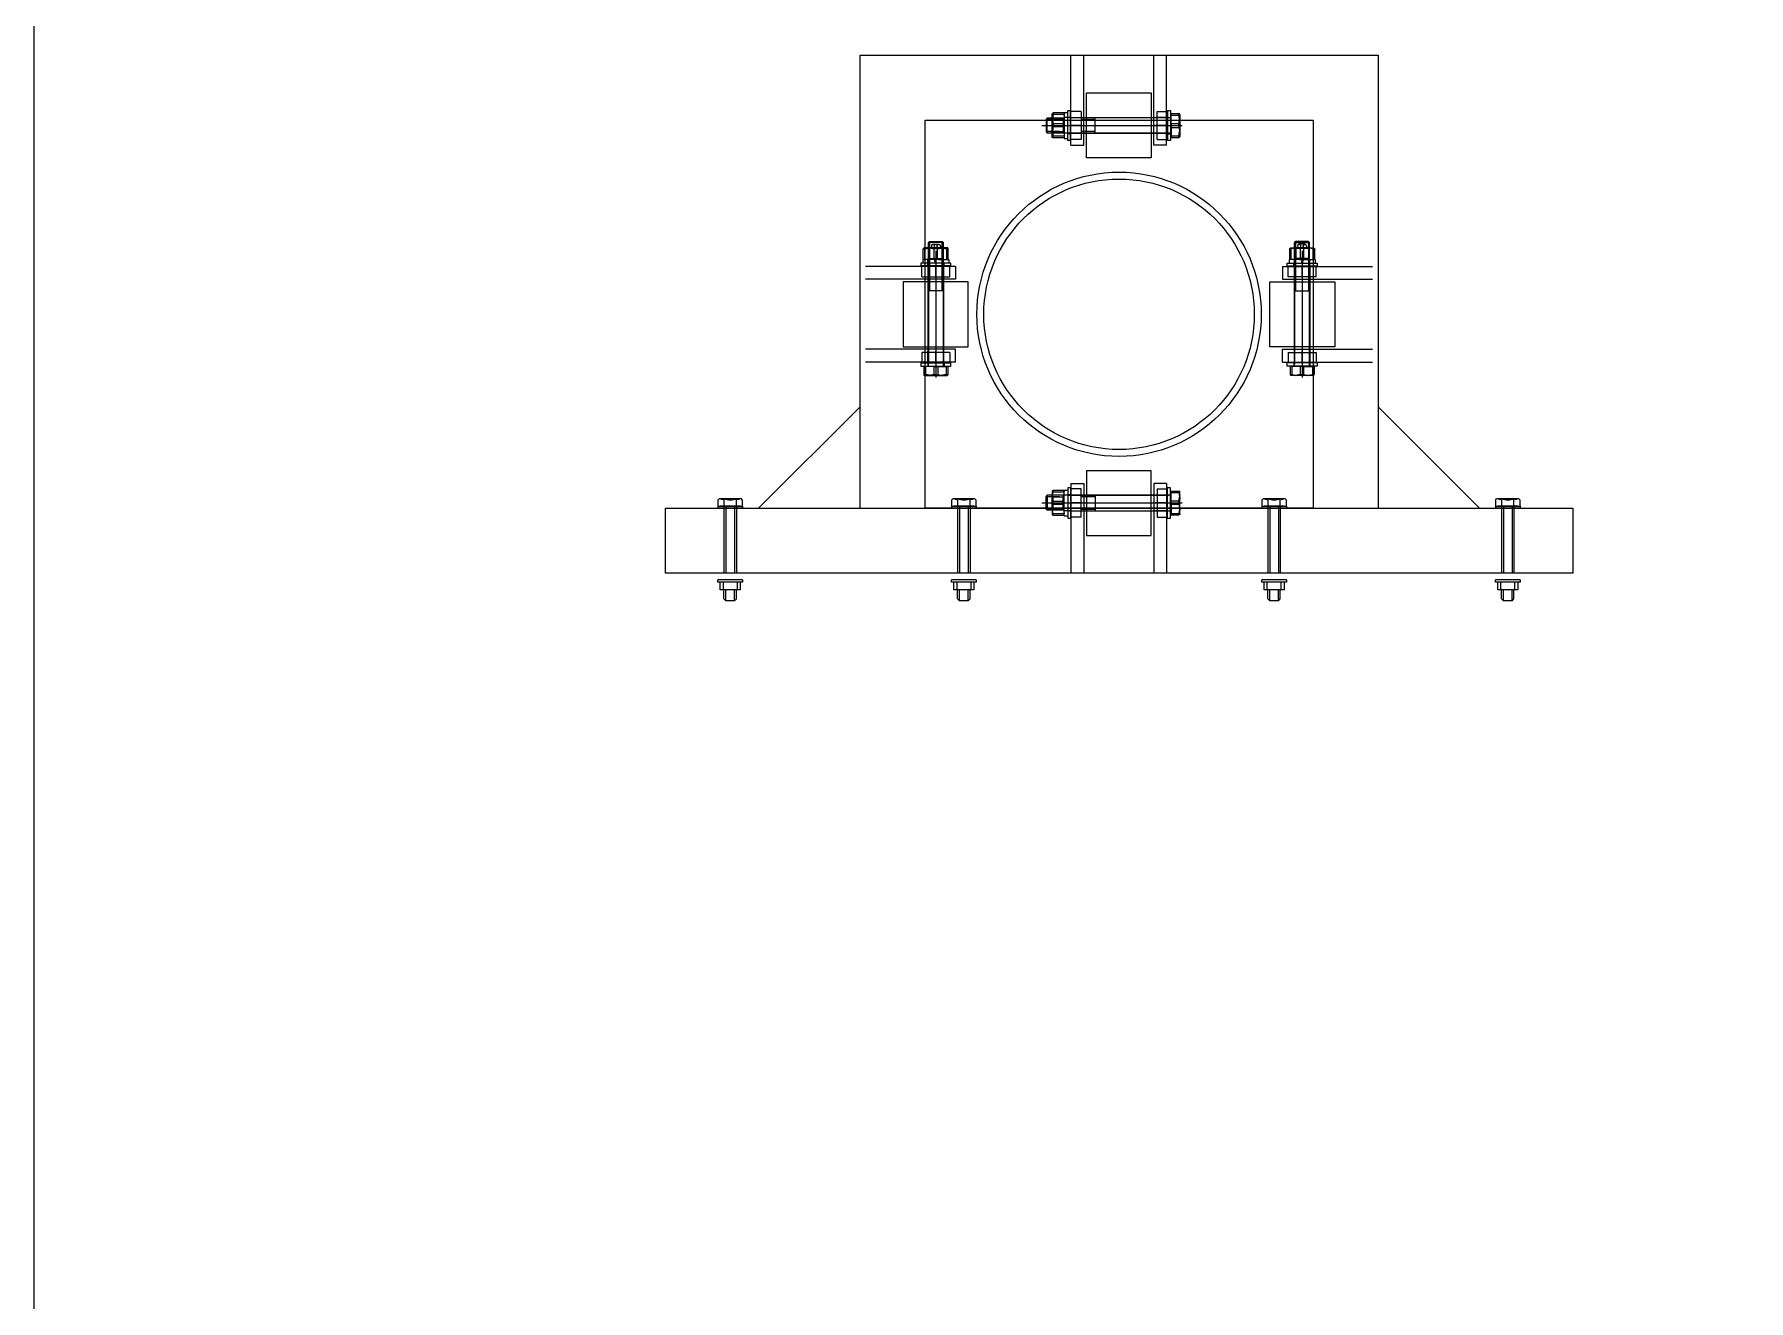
# Model space of a CAD drawing. Header units: millimetres. Extents: x -1461755 to -1310892, y 1449272 to 1531173.
# Drawn here: x -1329215 to -1327895, y 1507048 to 1508023 of the extents above; entities that cross this region are included whole.
import ezdxf

# ---------------------------------------------------------------- set-up
doc = ezdxf.new("R2010")
doc.units = ezdxf.units.MM
doc.header["$LTSCALE"] = 10
doc.layers.get('0').update_dxf_attribs({"linetype": 'CONTINUOUS'})
doc.layers.add('护桩器', color=154, linetype='CONTINUOUS')
doc.layers.add('螺栓', color=146, linetype='CONTINUOUS')

msp = doc.modelspace()

# ---------------------------------------------------------------- linework, layer by layer
msp.add_lwpolyline([(-1329215.3, 1511034.5), (-1326573.7, 1511034.5), (-1326573.7, 1505432.8), (-1329215.3, 1505432.8)], close=True)
at = {"layer": '护桩器'}
for p, q in [((-1328579.1, 1508007.2), (-1328180.1, 1508007.2)), ((-1328579.1, 1507658.2), (-1328579.1, 1508007.2)), ((-1328416.7, 1507938.1), (-1328416.7, 1508007.2)), ((-1328406.8, 1507938.1), (-1328406.8, 1508007.2)), ((-1328352.9, 1507938.1), (-1328352.9, 1508007.2)), ((-1328343, 1507938.1), (-1328343, 1508007.2)), ((-1328180.1, 1508007.2), (-1328180.1, 1507658.2)), ((-1328529.1, 1507957.2), (-1328230.1, 1507957.2)), ((-1328529.1, 1507658.2), (-1328529.1, 1507957.2)), ((-1328439.2, 1507953.2), (-1328331, 1507953.2)), ((-1328435.8, 1507958), (-1328435, 1507958.8)), ((-1328435.8, 1507958), (-1328425.5, 1507958)), ((-1328435.8, 1507958), (-1328435.8, 1507948.4)), ((-1328425.5, 1507958.8), (-1328435, 1507958.8)), ((-1328435, 1507947.2), (-1328435, 1507958.8)), ((-1328431.1, 1507962), (-1328430.3, 1507962.8)), ((-1328430.3, 1507962.8), (-1328431.1, 1507958.4)), ((-1328431.1, 1507956.8), (-1328431.1, 1507962)), ((-1328431.1, 1507962), (-1328430.3, 1507961.6)), ((-1328430.3, 1507961.6), (-1328431.1, 1507956.8)), ((-1328431.1, 1507958.8), (-1328431.1, 1507947.2)), ((-1328421.9, 1507958.8), (-1328431.1, 1507958.8)), ((-1328430.7, 1507958), (-1328431.1, 1507958.8)), ((-1328431.1, 1507958.4), (-1328430.3, 1507954.4)), ((-1328431.1, 1507947.6), (-1328431.1, 1507956.8)), ((-1328431.1, 1507956.8), (-1328430.3, 1507952)), ((-1328430.3, 1507954.4), (-1328431.1, 1507949.6)), ((-1328430.7, 1507958), (-1328422.7, 1507958)), ((-1328430.7, 1507948.4), (-1328430.7, 1507958)), ((-1328421.9, 1507962.8), (-1328430.3, 1507962.8)), ((-1328421.9, 1507961.6), (-1328430.3, 1507961.6)), ((-1328421.9, 1507954.4), (-1328430.3, 1507954.4)), ((-1328422.7, 1507958), (-1328421.9, 1507958.8)), ((-1328422.7, 1507958), (-1328422.7, 1507948.4)), ((-1328421.9, 1507963.2), (-1328421.9, 1507961.6)), ((-1328421.9, 1507963.2), (-1328421.9, 1507944)), ((-1328421.9, 1507963.2), (-1328419.1, 1507963.2)), ((-1328421.9, 1507960.8), (-1328421.9, 1507961.6)), ((-1328419.1, 1507959.2), (-1328421.9, 1507959.2)), ((-1328419.1, 1507964.8), (-1328417.1, 1507964.8)), ((-1328419.1, 1507941.6), (-1328419.1, 1507964.8)), ((-1328417.1, 1507959.2), (-1328419.1, 1507959.2)), ((-1328417.8, 1507959.2), (-1328341.4, 1507959.2)), ((-1328417.1, 1507941.6), (-1328417.1, 1507964.8)), ((-1328408.7, 1507964), (-1328417.1, 1507964)), ((-1328417.1, 1507959.2), (-1328408.7, 1507959.2)), ((-1328408.7, 1507953.2), (-1328417.1, 1507953.2)), ((-1328416.7, 1507959.2), (-1328408.3, 1507959.2)), ((-1328416.7, 1507953.2), (-1328408.3, 1507953.2)), ((-1328408.7, 1507964), (-1328408.7, 1507942.4)), ((-1328408.7, 1507958), (-1328397.9, 1507958)), ((-1328397.9, 1507947.2), (-1328397.9, 1507958.8)), ((-1328343.1, 1507959.2), (-1328351.5, 1507959.2)), ((-1328343.1, 1507953.2), (-1328351.5, 1507953.2)), ((-1328350.3, 1507964), (-1328342.3, 1507964)), ((-1328350.3, 1507942.4), (-1328350.3, 1507964)), ((-1328350.3, 1507959.2), (-1328342.3, 1507959.2)), ((-1328342.3, 1507953.2), (-1328350.3, 1507953.2)), ((-1328342.3, 1507964.8), (-1328339.9, 1507964.8)), ((-1328342.3, 1507964.8), (-1328342.3, 1507941.6)), ((-1328342.3, 1507959.2), (-1328339.9, 1507959.2)), ((-1328339.9, 1507964.8), (-1328339.9, 1507941.6)), ((-1328339.5, 1507961.2), (-1328339.9, 1507961.2)), ((-1328339.5, 1507954.4), (-1328339.5, 1507962.4)), ((-1328339.5, 1507962.4), (-1328333.5, 1507962.4)), ((-1328339.5, 1507961.2), (-1328333.5, 1507961.2)), ((-1328339.5, 1507954.4), (-1328339.5, 1507944)), ((-1328333.5, 1507954.4), (-1328339.5, 1507954.4)), ((-1328332.7, 1507958.4), (-1328333.5, 1507962.4)), ((-1328332.7, 1507962), (-1328333.5, 1507962.4)), ((-1328333.5, 1507961.2), (-1328332.7, 1507961.6)), ((-1328332.7, 1507956.4), (-1328333.5, 1507961.2)), ((-1328333.5, 1507954.4), (-1328332.7, 1507958.4)), ((-1328332.7, 1507956.4), (-1328333.5, 1507951.6)), ((-1328332.7, 1507949.6), (-1328333.5, 1507954.4)), ((-1328332.7, 1507961.6), (-1328332.7, 1507962)), ((-1328332.7, 1507961.6), (-1328332.7, 1507962)), ((-1328332.7, 1507961.6), (-1328332.7, 1507958.4)), ((-1328332.7, 1507958.4), (-1328332.7, 1507949.6)), ((-1328230.1, 1507957.2), (-1328230.1, 1507658.2)), ((-1328425.5, 1507948.4), (-1328435.8, 1507948.4)), ((-1328435.8, 1507948.4), (-1328435, 1507947.2)), ((-1328425.5, 1507947.2), (-1328435, 1507947.2)), ((-1328430.3, 1507952), (-1328431.1, 1507947.6)), ((-1328431.1, 1507949.6), (-1328430.3, 1507944.8)), ((-1328430.7, 1507948.4), (-1328431.1, 1507947.2)), ((-1328431.1, 1507947.6), (-1328430.3, 1507943.6)), ((-1328431.1, 1507944), (-1328431.1, 1507947.6)), ((-1328421.9, 1507947.2), (-1328431.1, 1507947.2)), ((-1328430.3, 1507944.8), (-1328431.1, 1507944)), ((-1328430.3, 1507943.6), (-1328431.1, 1507944)), ((-1328430.7, 1507948.4), (-1328422.7, 1507948.4)), ((-1328421.9, 1507952), (-1328430.3, 1507952)), ((-1328421.9, 1507944.8), (-1328430.3, 1507944.8)), ((-1328421.9, 1507943.6), (-1328430.3, 1507943.6)), ((-1328422.7, 1507948.4), (-1328421.9, 1507947.2)), ((-1328419.1, 1507947.2), (-1328421.9, 1507947.2)), ((-1328421.9, 1507943.6), (-1328421.9, 1507944)), ((-1328421.9, 1507943.6), (-1328421.9, 1507943.2)), ((-1328421.9, 1507943.2), (-1328419.1, 1507943.2)), ((-1328341.4, 1507947.2), (-1328419.4, 1507947.2)), ((-1328419.4, 1507947.2), (-1328341.4, 1507947.2)), ((-1328417.1, 1507946.8), (-1328419.1, 1507946.8)), ((-1328417.1, 1507941.6), (-1328419.1, 1507941.6)), ((-1328417.8, 1507947.2), (-1328341.4, 1507947.2)), ((-1328417.1, 1507947.2), (-1328408.7, 1507947.2)), ((-1328408.7, 1507942.4), (-1328417.1, 1507942.4)), ((-1328397.9, 1507948.4), (-1328408.7, 1507948.4)), ((-1328407.1, 1507947.2), (-1328408.7, 1507947.2)), ((-1328350.3, 1507947.2), (-1328351.9, 1507947.2)), ((-1328339.9, 1507947.2), (-1328350.3, 1507947.2)), ((-1328350.3, 1507947.2), (-1328342.3, 1507947.2)), ((-1328350.3, 1507942.4), (-1328342.3, 1507942.4)), ((-1328342.3, 1507946.8), (-1328339.9, 1507946.8)), ((-1328339.9, 1507941.6), (-1328342.3, 1507941.6)), ((-1328339.5, 1507944.8), (-1328339.9, 1507944.8)), ((-1328339.5, 1507951.6), (-1328333.5, 1507951.6)), ((-1328339.5, 1507945.2), (-1328333.5, 1507945.2)), ((-1328339.5, 1507944), (-1328333.5, 1507944)), ((-1328333.5, 1507951.6), (-1328332.7, 1507948)), ((-1328333.5, 1507945.2), (-1328332.7, 1507949.6)), ((-1328333.5, 1507944), (-1328332.7, 1507948)), ((-1328332.7, 1507944.4), (-1328333.5, 1507945.2)), ((-1328333.5, 1507944), (-1328332.7, 1507944.4)), ((-1328332.7, 1507944.4), (-1328333.1, 1507944.4)), ((-1328332.7, 1507949.6), (-1328332.7, 1507944.4)), ((-1328416.7, 1507938.1), (-1328406.8, 1507938.1)), ((-1328343, 1507938.1), (-1328352.9, 1507938.1)), ((-1328525.6, 1507863.7), (-1328526.4, 1507862.9)), ((-1328526.4, 1507853.4), (-1328526.4, 1507862.9)), ((-1328514.8, 1507862.9), (-1328526.4, 1507862.9)), ((-1328525.6, 1507863.7), (-1328525.6, 1507853.4)), ((-1328525.6, 1507863.7), (-1328516, 1507863.7)), ((-1328522.8, 1507861.8), (-1328524, 1507861)), ((-1328524, 1507861), (-1328524, 1507859)), ((-1328522.8, 1507861.8), (-1328518.4, 1507861.8)), ((-1328522, 1507861), (-1328522.8, 1507861.8)), ((-1328521.6, 1507860.2), (-1328522, 1507861)), ((-1328522, 1507859), (-1328521.6, 1507860.2)), ((-1328520, 1507860.2), (-1328519.2, 1507861.4)), ((-1328519.2, 1507859), (-1328520, 1507860.2)), ((-1328519.2, 1507861.4), (-1328517.6, 1507861.4)), ((-1328517.6, 1507861.4), (-1328517.2, 1507860.2)), ((-1328517.2, 1507860.2), (-1328517.6, 1507859)), ((-1328516, 1507853.4), (-1328516, 1507863.7)), ((-1328516, 1507863.7), (-1328514.8, 1507862.9)), ((-1328514.8, 1507853.4), (-1328514.8, 1507862.9)), ((-1328243.3, 1507863.7), (-1328244.5, 1507862.9)), ((-1328244.5, 1507853.4), (-1328244.5, 1507862.9)), ((-1328244.5, 1507862.9), (-1328232.9, 1507862.9)), ((-1328243.3, 1507853.4), (-1328243.3, 1507863.7)), ((-1328233.7, 1507863.7), (-1328243.3, 1507863.7)), ((-1328241.7, 1507861.4), (-1328242.1, 1507860.2)), ((-1328242.1, 1507860.2), (-1328241.7, 1507859)), ((-1328240.1, 1507861.4), (-1328241.7, 1507861.4)), ((-1328236.5, 1507861.8), (-1328240.9, 1507861.8)), ((-1328239.3, 1507860.2), (-1328240.1, 1507861.4)), ((-1328240.1, 1507859), (-1328239.3, 1507860.2)), ((-1328237.7, 1507860.2), (-1328237.3, 1507861)), ((-1328237.3, 1507859), (-1328237.7, 1507860.2)), ((-1328237.3, 1507861), (-1328236.5, 1507861.8)), ((-1328236.5, 1507861.8), (-1328235.3, 1507861)), ((-1328235.3, 1507861), (-1328235.3, 1507859)), ((-1328233.7, 1507863.7), (-1328233.7, 1507853.4)), ((-1328233.7, 1507863.7), (-1328232.9, 1507862.9)), ((-1328232.9, 1507853.4), (-1328232.9, 1507862.9)), ((-1328532.4, 1507847), (-1328532.4, 1507845)), ((-1328509.2, 1507847), (-1328532.4, 1507847)), ((-1328530.8, 1507849.8), (-1328529.2, 1507849.8)), ((-1328530.8, 1507849.8), (-1328530.8, 1507847)), ((-1328529.6, 1507859), (-1328530.4, 1507858.2)), ((-1328530.4, 1507858.2), (-1328526, 1507859)), ((-1328530.4, 1507849.8), (-1328530.4, 1507858.2)), ((-1328524.4, 1507859), (-1328529.6, 1507859)), ((-1328529.6, 1507859), (-1328529.2, 1507858.2)), ((-1328529.2, 1507858.2), (-1328524.4, 1507859)), ((-1328529.2, 1507849.8), (-1328529.2, 1507858.2)), ((-1328528.4, 1507849.8), (-1328529.2, 1507849.8)), ((-1328521.6, 1507849.8), (-1328528.4, 1507849.8)), ((-1328526.8, 1507847), (-1328526.8, 1507849.8)), ((-1328526.8, 1507845), (-1328526.8, 1507847)), ((-1328526.4, 1507859), (-1328514.8, 1507859)), ((-1328526.4, 1507849.8), (-1328526.4, 1507859)), ((-1328525.6, 1507858.6), (-1328526.4, 1507859)), ((-1328526.4, 1507836.6), (-1328526.4, 1507859)), ((-1328525.6, 1507850.6), (-1328526.4, 1507849.8)), ((-1328526.4, 1507769.3), (-1328526.4, 1507847.3)), ((-1328526.4, 1507847.3), (-1328526.4, 1507769.3)), ((-1328526, 1507859), (-1328522, 1507858.2)), ((-1328525.6, 1507859), (-1328525.6, 1507836.6)), ((-1328525.6, 1507858.6), (-1328525.6, 1507850.6)), ((-1328516, 1507858.6), (-1328525.6, 1507858.6)), ((-1328525.6, 1507850.6), (-1328516, 1507850.6)), ((-1328515.2, 1507859), (-1328524.4, 1507859)), ((-1328524.4, 1507859), (-1328519.6, 1507858.2)), ((-1328524, 1507859), (-1328522.8, 1507858.6)), ((-1328522.8, 1507858.6), (-1328522, 1507859)), ((-1328522.8, 1507858.6), (-1328518.4, 1507858.6)), ((-1328522, 1507858.2), (-1328517.2, 1507859)), ((-1328522, 1507849.8), (-1328522, 1507858.2)), ((-1328520.8, 1507849.8), (-1328521.6, 1507849.8)), ((-1328521.2, 1507847), (-1328521.6, 1507849.8)), ((-1328520.8, 1507856.5), (-1328520.8, 1507758.9)), ((-1328520.8, 1507849.8), (-1328520.4, 1507849.8)), ((-1328520.4, 1507847), (-1328520.8, 1507849.8)), ((-1328518.8, 1507849.8), (-1328520.4, 1507849.8)), ((-1328519.6, 1507858.2), (-1328515.2, 1507859)), ((-1328519.6, 1507849.8), (-1328519.6, 1507858.2)), ((-1328517.6, 1507859), (-1328519.2, 1507859)), ((-1328518.8, 1507849.8), (-1328511.6, 1507849.8)), ((-1328517.2, 1507859), (-1328512.4, 1507858.2)), ((-1328516, 1507858.6), (-1328514.8, 1507859)), ((-1328516, 1507836.6), (-1328516, 1507859)), ((-1328516, 1507858.6), (-1328516, 1507850.6)), ((-1328516, 1507850.6), (-1328514.8, 1507849.8)), ((-1328515.2, 1507859), (-1328511.2, 1507858.2)), ((-1328511.6, 1507859), (-1328515.2, 1507859)), ((-1328514.8, 1507849.8), (-1328514.8, 1507859)), ((-1328514.8, 1507836.6), (-1328514.8, 1507859)), ((-1328514.8, 1507847), (-1328514.8, 1507849.8)), ((-1328514.8, 1507769.3), (-1328514.8, 1507847.3)), ((-1328514.8, 1507847.3), (-1328514.8, 1507769.3)), ((-1328514.4, 1507845), (-1328514.4, 1507847)), ((-1328512.4, 1507858.2), (-1328511.6, 1507859)), ((-1328512.4, 1507849.8), (-1328512.4, 1507858.2)), ((-1328511.2, 1507858.2), (-1328511.6, 1507859)), ((-1328511.2, 1507849.8), (-1328511.6, 1507849.8)), ((-1328511.2, 1507849.8), (-1328511.2, 1507858.2)), ((-1328511.2, 1507849.8), (-1328510.8, 1507849.8)), ((-1328510.8, 1507849.8), (-1328510.8, 1507847)), ((-1328509.2, 1507845), (-1328509.2, 1507847)), ((-1328250.1, 1507845), (-1328250.1, 1507847)), ((-1328250.1, 1507847), (-1328226.9, 1507847)), ((-1328248.1, 1507849.8), (-1328248.5, 1507849.8)), ((-1328248.5, 1507849.8), (-1328248.5, 1507847)), ((-1328244.1, 1507859), (-1328248.1, 1507858.2)), ((-1328248.1, 1507858.2), (-1328247.7, 1507859)), ((-1328248.1, 1507849.8), (-1328248.1, 1507858.2)), ((-1328248.1, 1507849.8), (-1328247.7, 1507849.8)), ((-1328247.7, 1507859), (-1328244.1, 1507859)), ((-1328246.9, 1507858.2), (-1328247.7, 1507859)), ((-1328240.5, 1507849.8), (-1328247.7, 1507849.8)), ((-1328242.1, 1507859), (-1328246.9, 1507858.2)), ((-1328246.9, 1507849.8), (-1328246.9, 1507858.2)), ((-1328244.9, 1507845), (-1328244.9, 1507847)), ((-1328232.9, 1507859), (-1328244.5, 1507859)), ((-1328244.5, 1507849.8), (-1328244.5, 1507859)), ((-1328243.3, 1507858.6), (-1328244.5, 1507859)), ((-1328244.5, 1507836.6), (-1328244.5, 1507859)), ((-1328243.3, 1507850.6), (-1328244.5, 1507849.8)), ((-1328244.5, 1507847), (-1328244.5, 1507849.8)), ((-1328244.5, 1507769.3), (-1328244.5, 1507847.3)), ((-1328244.5, 1507847.3), (-1328244.5, 1507769.3)), ((-1328244.1, 1507859), (-1328234.9, 1507859)), ((-1328239.7, 1507858.2), (-1328244.1, 1507859)), ((-1328243.3, 1507836.6), (-1328243.3, 1507859)), ((-1328243.3, 1507858.6), (-1328243.3, 1507850.6)), ((-1328243.3, 1507858.6), (-1328233.7, 1507858.6)), ((-1328233.7, 1507850.6), (-1328243.3, 1507850.6)), ((-1328237.3, 1507858.2), (-1328242.1, 1507859)), ((-1328241.7, 1507859), (-1328240.1, 1507859)), ((-1328236.5, 1507858.6), (-1328240.9, 1507858.6)), ((-1328240.5, 1507849.8), (-1328238.9, 1507849.8)), ((-1328234.9, 1507859), (-1328239.7, 1507858.2)), ((-1328239.7, 1507849.8), (-1328239.7, 1507858.2)), ((-1328238.5, 1507849.8), (-1328238.9, 1507849.8)), ((-1328238.9, 1507847), (-1328238.5, 1507849.8)), ((-1328238.5, 1507856.5), (-1328238.5, 1507758.9)), ((-1328238.5, 1507849.8), (-1328237.7, 1507849.8)), ((-1328238.1, 1507847), (-1328237.7, 1507849.8)), ((-1328237.7, 1507849.8), (-1328230.9, 1507849.8)), ((-1328233.3, 1507859), (-1328237.3, 1507858.2)), ((-1328236.5, 1507858.6), (-1328237.3, 1507859)), ((-1328237.3, 1507849.8), (-1328237.3, 1507858.2)), ((-1328235.3, 1507859), (-1328236.5, 1507858.6)), ((-1328234.9, 1507859), (-1328229.7, 1507859)), ((-1328230.1, 1507858.2), (-1328234.9, 1507859)), ((-1328233.7, 1507858.6), (-1328232.9, 1507859)), ((-1328233.7, 1507859), (-1328233.7, 1507836.6)), ((-1328233.7, 1507858.6), (-1328233.7, 1507850.6)), ((-1328233.7, 1507850.6), (-1328232.9, 1507849.8)), ((-1328228.9, 1507858.2), (-1328233.3, 1507859)), ((-1328232.9, 1507849.8), (-1328232.9, 1507859)), ((-1328232.9, 1507836.6), (-1328232.9, 1507859)), ((-1328232.9, 1507769.3), (-1328232.9, 1507847.3)), ((-1328232.9, 1507847.3), (-1328232.9, 1507769.3)), ((-1328232.5, 1507847), (-1328232.5, 1507849.8)), ((-1328232.5, 1507845), (-1328232.5, 1507847)), ((-1328230.9, 1507849.8), (-1328230.1, 1507849.8)), ((-1328229.7, 1507859), (-1328230.1, 1507858.2)), ((-1328230.1, 1507849.8), (-1328230.1, 1507858.2)), ((-1328228.5, 1507849.8), (-1328230.1, 1507849.8)), ((-1328229.7, 1507859), (-1328228.9, 1507858.2)), ((-1328228.9, 1507849.8), (-1328228.9, 1507858.2)), ((-1328228.5, 1507849.8), (-1328228.5, 1507847)), ((-1328226.9, 1507847), (-1328226.9, 1507845)), ((-1328505.7, 1507844.6), (-1328574.9, 1507844.6)), ((-1328505.7, 1507834.7), (-1328574.9, 1507834.7)), ((-1328509.2, 1507845), (-1328532.4, 1507845)), ((-1328531.6, 1507836.6), (-1328531.6, 1507845)), ((-1328531.6, 1507836.6), (-1328510, 1507836.6)), ((-1328526.8, 1507845.7), (-1328526.8, 1507769.3)), ((-1328526.8, 1507845), (-1328526.8, 1507836.6)), ((-1328526.8, 1507844.6), (-1328526.8, 1507836.2)), ((-1328526.4, 1507835), (-1328526.4, 1507836.6)), ((-1328525.6, 1507836.6), (-1328525.6, 1507825.8)), ((-1328520.8, 1507836.6), (-1328520.8, 1507845)), ((-1328520.8, 1507844.6), (-1328520.8, 1507836.2)), ((-1328516, 1507825.8), (-1328516, 1507836.6)), ((-1328514.8, 1507845.7), (-1328514.8, 1507769.3)), ((-1328514.8, 1507845), (-1328514.8, 1507836.6)), ((-1328514.8, 1507835), (-1328514.8, 1507836.6)), ((-1328510, 1507836.6), (-1328510, 1507845)), ((-1328505.7, 1507844.6), (-1328505.7, 1507834.7)), ((-1328253.6, 1507844.6), (-1328184.4, 1507844.6)), ((-1328253.6, 1507844.6), (-1328253.6, 1507834.7)), ((-1328253.6, 1507834.7), (-1328184.4, 1507834.7)), ((-1328250.1, 1507845), (-1328226.9, 1507845)), ((-1328249.3, 1507836.6), (-1328249.3, 1507845)), ((-1328227.7, 1507836.6), (-1328249.3, 1507836.6)), ((-1328244.5, 1507845.7), (-1328244.5, 1507769.3)), ((-1328244.5, 1507845), (-1328244.5, 1507836.6)), ((-1328244.5, 1507835), (-1328244.5, 1507836.6)), ((-1328243.3, 1507825.8), (-1328243.3, 1507836.6)), ((-1328238.5, 1507836.6), (-1328238.5, 1507845)), ((-1328238.5, 1507844.6), (-1328238.5, 1507836.2)), ((-1328233.7, 1507836.6), (-1328233.7, 1507825.8)), ((-1328232.9, 1507835), (-1328232.9, 1507836.6)), ((-1328232.5, 1507845.7), (-1328232.5, 1507769.3)), ((-1328232.5, 1507845), (-1328232.5, 1507836.6)), ((-1328232.5, 1507844.6), (-1328232.5, 1507836.2)), ((-1328227.7, 1507836.6), (-1328227.7, 1507845)), ((-1328514.8, 1507825.8), (-1328526.4, 1507825.8)), ((-1328244.5, 1507825.8), (-1328232.9, 1507825.8)), ((-1328505.7, 1507780.8), (-1328574.9, 1507780.8)), ((-1328505.7, 1507770.9), (-1328505.7, 1507780.8)), ((-1328253.6, 1507780.8), (-1328184.4, 1507780.8)), ((-1328253.6, 1507770.9), (-1328253.6, 1507780.8)), ((-1328505.7, 1507770.9), (-1328574.9, 1507770.9)), ((-1328532.4, 1507770.2), (-1328532.4, 1507767.8)), ((-1328532.4, 1507770.2), (-1328509.2, 1507770.2)), ((-1328532.4, 1507767.8), (-1328509.2, 1507767.8)), ((-1328531.6, 1507778.2), (-1328531.6, 1507770.2)), ((-1328510, 1507778.2), (-1328531.6, 1507778.2)), ((-1328528.8, 1507767.4), (-1328528.8, 1507767.8)), ((-1328526.8, 1507771), (-1328526.8, 1507779.4)), ((-1328526.8, 1507778.2), (-1328526.8, 1507770.2)), ((-1328526.8, 1507770.2), (-1328526.8, 1507767.8)), ((-1328526.4, 1507778.2), (-1328526.4, 1507779.8)), ((-1328526.4, 1507767.8), (-1328526.4, 1507778.2)), ((-1328520.8, 1507771), (-1328520.8, 1507779.4)), ((-1328520.8, 1507770.2), (-1328520.8, 1507778.2)), ((-1328514.8, 1507778.2), (-1328514.8, 1507779.8)), ((-1328514.8, 1507767.8), (-1328514.8, 1507778.2)), ((-1328514.8, 1507778.2), (-1328514.8, 1507770.2)), ((-1328514.4, 1507770.2), (-1328514.4, 1507767.8)), ((-1328512.4, 1507767.4), (-1328512.4, 1507767.8)), ((-1328510, 1507778.2), (-1328510, 1507770.2)), ((-1328509.2, 1507767.8), (-1328509.2, 1507770.2)), ((-1328253.6, 1507770.9), (-1328184.4, 1507770.9)), ((-1328250.1, 1507767.8), (-1328250.1, 1507770.2)), ((-1328226.9, 1507770.2), (-1328250.1, 1507770.2)), ((-1328226.9, 1507767.8), (-1328250.1, 1507767.8)), ((-1328249.3, 1507778.2), (-1328249.3, 1507770.2)), ((-1328249.3, 1507778.2), (-1328227.7, 1507778.2)), ((-1328246.9, 1507767.4), (-1328246.9, 1507767.8)), ((-1328244.9, 1507770.2), (-1328244.9, 1507767.8)), ((-1328244.5, 1507778.2), (-1328244.5, 1507779.8)), ((-1328244.5, 1507767.8), (-1328244.5, 1507778.2)), ((-1328244.5, 1507778.2), (-1328244.5, 1507770.2)), ((-1328238.5, 1507771), (-1328238.5, 1507779.4)), ((-1328238.5, 1507770.2), (-1328238.5, 1507778.2)), ((-1328232.9, 1507778.2), (-1328232.9, 1507779.8)), ((-1328232.9, 1507767.8), (-1328232.9, 1507778.2)), ((-1328232.5, 1507771), (-1328232.5, 1507779.4)), ((-1328232.5, 1507778.2), (-1328232.5, 1507770.2)), ((-1328232.5, 1507770.2), (-1328232.5, 1507767.8)), ((-1328230.5, 1507767.4), (-1328230.5, 1507767.8)), ((-1328227.7, 1507778.2), (-1328227.7, 1507770.2)), ((-1328226.9, 1507770.2), (-1328226.9, 1507767.8)), ((-1328522, 1507767.4), (-1328530, 1507767.4)), ((-1328530, 1507767.4), (-1328530, 1507761.4)), ((-1328526, 1507760.6), (-1328530, 1507761.4)), ((-1328529.6, 1507760.6), (-1328530, 1507761.4)), ((-1328529.2, 1507760.6), (-1328529.6, 1507760.6)), ((-1328529.2, 1507760.6), (-1328529.6, 1507760.6)), ((-1328528.8, 1507761.4), (-1328529.2, 1507760.6)), ((-1328529.2, 1507760.6), (-1328526, 1507760.6)), ((-1328528.8, 1507767.4), (-1328528.8, 1507761.4)), ((-1328524, 1507760.6), (-1328528.8, 1507761.4)), ((-1328522, 1507761.4), (-1328526, 1507760.6)), ((-1328526, 1507760.6), (-1328517.2, 1507760.6)), ((-1328524, 1507760.6), (-1328519.2, 1507761.4)), ((-1328522, 1507767.4), (-1328511.6, 1507767.4)), ((-1328522, 1507761.4), (-1328522, 1507767.4)), ((-1328517.2, 1507760.6), (-1328522, 1507761.4)), ((-1328519.2, 1507767.4), (-1328519.2, 1507761.4)), ((-1328519.2, 1507761.4), (-1328515.6, 1507760.6)), ((-1328512.8, 1507761.4), (-1328517.2, 1507760.6)), ((-1328517.2, 1507760.6), (-1328512, 1507760.6)), ((-1328511.6, 1507761.4), (-1328515.6, 1507760.6)), ((-1328512.8, 1507767.4), (-1328512.8, 1507761.4)), ((-1328512, 1507760.6), (-1328512.8, 1507761.4)), ((-1328511.6, 1507761.4), (-1328512, 1507760.6)), ((-1328512, 1507760.6), (-1328512, 1507761)), ((-1328511.6, 1507767.4), (-1328511.6, 1507761.4)), ((-1328247.7, 1507767.4), (-1328247.7, 1507761.4)), ((-1328237.3, 1507767.4), (-1328247.7, 1507767.4)), ((-1328247.7, 1507761.4), (-1328243.7, 1507760.6)), ((-1328247.7, 1507761.4), (-1328247.3, 1507760.6)), ((-1328247.3, 1507760.6), (-1328246.5, 1507761.4)), ((-1328247.3, 1507760.6), (-1328247.3, 1507761)), ((-1328242.1, 1507760.6), (-1328247.3, 1507760.6)), ((-1328246.5, 1507767.4), (-1328246.5, 1507761.4)), ((-1328246.5, 1507761.4), (-1328242.1, 1507760.6)), ((-1328240.1, 1507761.4), (-1328243.7, 1507760.6)), ((-1328242.1, 1507760.6), (-1328237.3, 1507761.4)), ((-1328233.3, 1507760.6), (-1328242.1, 1507760.6)), ((-1328240.1, 1507767.4), (-1328240.1, 1507761.4)), ((-1328235.3, 1507760.6), (-1328240.1, 1507761.4)), ((-1328237.3, 1507767.4), (-1328229.3, 1507767.4)), ((-1328237.3, 1507761.4), (-1328237.3, 1507767.4)), ((-1328237.3, 1507761.4), (-1328233.3, 1507760.6)), ((-1328235.3, 1507760.6), (-1328230.5, 1507761.4)), ((-1328233.3, 1507760.6), (-1328229.3, 1507761.4)), ((-1328230.1, 1507760.6), (-1328233.3, 1507760.6)), ((-1328230.5, 1507767.4), (-1328230.5, 1507761.4)), ((-1328230.5, 1507761.4), (-1328230.1, 1507760.6)), ((-1328230.1, 1507760.6), (-1328229.7, 1507760.6)), ((-1328230.1, 1507760.6), (-1328229.7, 1507760.6)), ((-1328229.7, 1507760.6), (-1328229.3, 1507761.4)), ((-1328229.3, 1507767.4), (-1328229.3, 1507761.4)), ((-1328657.4, 1507658.2), (-1328579.1, 1507736.5)), ((-1328101.9, 1507658.2), (-1328180.1, 1507736.5)), ((-1328416.7, 1507677.4), (-1328416.7, 1507608.2)), ((-1328416.7, 1507677.4), (-1328406.8, 1507677.4)), ((-1328406.8, 1507677.4), (-1328406.8, 1507608.2)), ((-1328352.9, 1507677.4), (-1328352.9, 1507608.2)), ((-1328343, 1507677.4), (-1328352.9, 1507677.4)), ((-1328343, 1507677.4), (-1328343, 1507608.2)), ((-1328439.2, 1507662.3), (-1328331, 1507662.3)), ((-1328435.8, 1507667.1), (-1328435, 1507668.3)), ((-1328425.5, 1507667.1), (-1328435.8, 1507667.1)), ((-1328435.8, 1507657.5), (-1328435.8, 1507667.1)), ((-1328425.5, 1507668.3), (-1328435, 1507668.3)), ((-1328435, 1507668.3), (-1328435, 1507656.7)), ((-1328431.1, 1507667.9), (-1328430.3, 1507671.9)), ((-1328430.3, 1507671.9), (-1328431.1, 1507671.5)), ((-1328431.1, 1507671.5), (-1328431.1, 1507667.9)), ((-1328430.3, 1507670.7), (-1328431.1, 1507671.5)), ((-1328431.1, 1507665.9), (-1328430.3, 1507670.7)), ((-1328431.1, 1507656.7), (-1328431.1, 1507668.3)), ((-1328421.9, 1507668.3), (-1328431.1, 1507668.3)), ((-1328430.7, 1507667.1), (-1328431.1, 1507668.3)), ((-1328431.1, 1507667.9), (-1328431.1, 1507658.7)), ((-1328430.3, 1507663.5), (-1328431.1, 1507667.9)), ((-1328430.3, 1507661.1), (-1328431.1, 1507665.9)), ((-1328431.1, 1507658.7), (-1328430.3, 1507663.5)), ((-1328430.7, 1507667.1), (-1328422.7, 1507667.1)), ((-1328430.7, 1507667.1), (-1328430.7, 1507657.5)), ((-1328421.9, 1507671.9), (-1328430.3, 1507671.9)), ((-1328421.9, 1507670.7), (-1328430.3, 1507670.7)), ((-1328421.9, 1507663.5), (-1328430.3, 1507663.5)), ((-1328422.7, 1507667.1), (-1328421.9, 1507668.3)), ((-1328422.7, 1507657.5), (-1328422.7, 1507667.1)), ((-1328421.9, 1507671.9), (-1328421.9, 1507672.3)), ((-1328421.9, 1507672.3), (-1328419.1, 1507672.3)), ((-1328421.9, 1507671.9), (-1328421.9, 1507671.5)), ((-1328421.9, 1507652.3), (-1328421.9, 1507671.5)), ((-1328419.1, 1507668.3), (-1328421.9, 1507668.3)), ((-1328341.4, 1507668.3), (-1328419.4, 1507668.3)), ((-1328419.4, 1507668.3), (-1328341.4, 1507668.3)), ((-1328417.1, 1507673.9), (-1328419.1, 1507673.9)), ((-1328419.1, 1507673.9), (-1328419.1, 1507650.7)), ((-1328417.1, 1507668.7), (-1328419.1, 1507668.7)), ((-1328417.8, 1507668.3), (-1328341.4, 1507668.3)), ((-1328417.1, 1507673.9), (-1328417.1, 1507650.7)), ((-1328408.7, 1507673.1), (-1328417.1, 1507673.1)), ((-1328417.1, 1507668.3), (-1328408.7, 1507668.3)), ((-1328408.7, 1507662.3), (-1328417.1, 1507662.3)), ((-1328416.7, 1507662.3), (-1328408.3, 1507662.3)), ((-1328408.7, 1507651.5), (-1328408.7, 1507673.1)), ((-1328407.1, 1507668.3), (-1328408.7, 1507668.3)), ((-1328397.9, 1507667.1), (-1328408.7, 1507667.1)), ((-1328397.9, 1507668.3), (-1328397.9, 1507656.7)), ((-1328350.3, 1507668.3), (-1328351.9, 1507668.3)), ((-1328343.1, 1507662.3), (-1328351.5, 1507662.3)), ((-1328350.3, 1507673.1), (-1328342.3, 1507673.1)), ((-1328350.3, 1507673.1), (-1328350.3, 1507651.5)), ((-1328339.9, 1507668.3), (-1328350.3, 1507668.3)), ((-1328350.3, 1507668.3), (-1328342.3, 1507668.3)), ((-1328342.3, 1507662.3), (-1328350.3, 1507662.3)), ((-1328339.9, 1507673.9), (-1328342.3, 1507673.9)), ((-1328342.3, 1507650.7), (-1328342.3, 1507673.9)), ((-1328342.3, 1507668.7), (-1328339.9, 1507668.7)), ((-1328339.9, 1507650.7), (-1328339.9, 1507673.9)), ((-1328339.5, 1507670.7), (-1328339.9, 1507670.7)), ((-1328339.5, 1507671.5), (-1328333.5, 1507671.5)), ((-1328339.5, 1507661.1), (-1328339.5, 1507671.5)), ((-1328339.5, 1507670.3), (-1328333.5, 1507670.3)), ((-1328339.5, 1507663.9), (-1328333.5, 1507663.9)), ((-1328333.5, 1507671.5), (-1328332.7, 1507667.5)), ((-1328333.5, 1507671.5), (-1328332.7, 1507671.1)), ((-1328332.7, 1507671.1), (-1328333.5, 1507670.3)), ((-1328333.5, 1507670.3), (-1328332.7, 1507665.9)), ((-1328333.5, 1507663.9), (-1328332.7, 1507667.5)), ((-1328332.7, 1507665.9), (-1328333.5, 1507661.1)), ((-1328332.7, 1507659.1), (-1328333.5, 1507663.9)), ((-1328332.7, 1507671.1), (-1328333.1, 1507671.1)), ((-1328332.7, 1507665.9), (-1328332.7, 1507671.1)), ((-1328332.7, 1507657.1), (-1328332.7, 1507665.9)), ((-1328230.1, 1507658.2), (-1328529.1, 1507658.2)), ((-1328435.8, 1507657.5), (-1328425.5, 1507657.5)), ((-1328435.8, 1507657.5), (-1328435, 1507656.7)), ((-1328425.5, 1507656.7), (-1328435, 1507656.7)), ((-1328431.1, 1507657.1), (-1328430.3, 1507661.1)), ((-1328431.1, 1507658.7), (-1328431.1, 1507653.5)), ((-1328430.3, 1507653.9), (-1328431.1, 1507658.7)), ((-1328430.7, 1507657.5), (-1328431.1, 1507656.7)), ((-1328430.3, 1507652.7), (-1328431.1, 1507657.1)), ((-1328421.9, 1507656.7), (-1328431.1, 1507656.7)), ((-1328431.1, 1507653.5), (-1328430.3, 1507653.9)), ((-1328431.1, 1507653.5), (-1328430.3, 1507652.7)), ((-1328430.7, 1507657.5), (-1328422.7, 1507657.5)), ((-1328421.9, 1507661.1), (-1328430.3, 1507661.1)), ((-1328421.9, 1507653.9), (-1328430.3, 1507653.9)), ((-1328421.9, 1507652.7), (-1328430.3, 1507652.7)), ((-1328422.7, 1507657.5), (-1328421.9, 1507656.7)), ((-1328419.1, 1507656.3), (-1328421.9, 1507656.3)), ((-1328421.9, 1507654.7), (-1328421.9, 1507653.9)), ((-1328421.9, 1507652.3), (-1328421.9, 1507653.9)), ((-1328421.9, 1507652.3), (-1328419.1, 1507652.3)), ((-1328417.1, 1507656.3), (-1328419.1, 1507656.3)), ((-1328419.1, 1507650.7), (-1328417.1, 1507650.7)), ((-1328417.8, 1507656.3), (-1328341.4, 1507656.3)), ((-1328417.1, 1507656.3), (-1328408.7, 1507656.3)), ((-1328408.7, 1507651.5), (-1328417.1, 1507651.5)), ((-1328416.7, 1507656.3), (-1328408.3, 1507656.3)), ((-1328408.7, 1507657.5), (-1328397.9, 1507657.5)), ((-1328343.1, 1507656.3), (-1328351.5, 1507656.3)), ((-1328350.3, 1507656.3), (-1328342.3, 1507656.3)), ((-1328350.3, 1507651.5), (-1328342.3, 1507651.5)), ((-1328342.3, 1507656.3), (-1328339.9, 1507656.3)), ((-1328342.3, 1507650.7), (-1328339.9, 1507650.7)), ((-1328339.5, 1507654.3), (-1328339.9, 1507654.3)), ((-1328339.5, 1507661.1), (-1328339.5, 1507653.1)), ((-1328333.5, 1507661.1), (-1328339.5, 1507661.1)), ((-1328339.5, 1507654.3), (-1328333.5, 1507654.3)), ((-1328339.5, 1507653.1), (-1328333.5, 1507653.1)), ((-1328333.5, 1507661.1), (-1328332.7, 1507657.1)), ((-1328332.7, 1507659.1), (-1328333.5, 1507654.3)), ((-1328332.7, 1507657.1), (-1328333.5, 1507653.1)), ((-1328333.5, 1507654.3), (-1328332.7, 1507653.9)), ((-1328332.7, 1507653.5), (-1328333.5, 1507653.1)), ((-1328332.7, 1507653.9), (-1328332.7, 1507657.1)), ((-1328332.7, 1507653.9), (-1328332.7, 1507653.5)), ((-1328332.7, 1507653.9), (-1328332.7, 1507653.5)), ((-1328180.1, 1507608.2), (-1328579.1, 1507608.2))]:
    msp.add_line(p, q, dxfattribs=at)
for points in [[(-1328404.8, 1507928.3), (-1328404.8, 1507978.3), (-1328354.8, 1507978.3), (-1328354.8, 1507928.3)], [(-1328495.9, 1507832.7), (-1328545.9, 1507832.7), (-1328545.9, 1507782.7), (-1328495.9, 1507782.7)], [(-1328263.4, 1507832.7), (-1328213.4, 1507832.7), (-1328213.4, 1507782.7), (-1328263.4, 1507782.7)], [(-1328404.8, 1507687.2), (-1328404.8, 1507637.2), (-1328354.8, 1507637.2), (-1328354.8, 1507687.2)], [(-1328729.1, 1507658.2), (-1328030.1, 1507658.2), (-1328030.1, 1507608.2), (-1328729.1, 1507608.2)]]:
    msp.add_lwpolyline(points, close=True, dxfattribs=at)
at = {"layer": '护桩器', "color": 1}
for radius in [109.5, 104.2]:
    msp.add_circle((-1328379.6, 1507807.7), radius, dxfattribs=at)
at = {"layer": '螺栓'}
for p, q in [((-1328688.7, 1507664.6), (-1328687.7, 1507665.6)), ((-1328688.7, 1507664.6), (-1328688.7, 1507658.2)), ((-1328670.6, 1507665.6), (-1328687.7, 1507665.6)), ((-1328669.6, 1507664.6), (-1328670.6, 1507665.6)), ((-1328669.6, 1507659.8), (-1328669.6, 1507664.6)), ((-1328508.7, 1507664.6, 0), (-1328507.7, 1507665.6, 0)), ((-1328508.7, 1507664.6, 0), (-1328508.7, 1507658.2, 0)), ((-1328490.6, 1507665.6, 0), (-1328507.7, 1507665.6, 0)), ((-1328489.6, 1507664.6, 0), (-1328490.6, 1507665.6, 0)), ((-1328489.6, 1507659.8, 0), (-1328489.6, 1507664.6, 0)), ((-1328269.7, 1507664.6), (-1328268.7, 1507665.6)), ((-1328269.7, 1507664.6), (-1328269.7, 1507658.2)), ((-1328251.6, 1507665.6), (-1328268.7, 1507665.6)), ((-1328250.6, 1507664.6), (-1328251.6, 1507665.6)), ((-1328250.6, 1507659.8), (-1328250.6, 1507664.6)), ((-1328089.7, 1507664.6), (-1328088.7, 1507665.6)), ((-1328089.7, 1507664.6), (-1328089.7, 1507658.2)), ((-1328071.6, 1507665.6), (-1328088.7, 1507665.6)), ((-1328070.6, 1507664.6), (-1328071.6, 1507665.6)), ((-1328070.6, 1507659.8), (-1328070.6, 1507664.6)), ((-1328688.7, 1507601.3), (-1328688.7, 1507603.2)), ((-1328669.6, 1507603.2), (-1328688.7, 1507603.2)), ((-1328669.6, 1507601.3), (-1328688.7, 1507601.3)), ((-1328686.8, 1507595.5), (-1328686.8, 1507601.3)), ((-1328684.4, 1507595.5), (-1328684.4, 1507601.3)), ((-1328673.9, 1507601.3), (-1328673.9, 1507595.5)), ((-1328671.5, 1507601.3), (-1328671.5, 1507595.5)), ((-1328669.6, 1507603.2), (-1328669.6, 1507601.3)), ((-1328508.7, 1507601.3, 0), (-1328508.7, 1507603.2, 0)), ((-1328489.6, 1507603.2, 0), (-1328508.7, 1507603.2, 0)), ((-1328489.6, 1507601.3, 0), (-1328508.7, 1507601.3, 0)), ((-1328506.8, 1507595.5, 0), (-1328506.8, 1507601.3, 0)), ((-1328504.4, 1507595.5, 0), (-1328504.4, 1507601.3, 0)), ((-1328493.9, 1507601.3, 0), (-1328493.9, 1507595.5, 0)), ((-1328491.5, 1507601.3, 0), (-1328491.5, 1507595.5, 0)), ((-1328489.6, 1507603.2, 0), (-1328489.6, 1507601.3, 0)), ((-1328269.7, 1507601.3), (-1328269.7, 1507603.2)), ((-1328250.6, 1507603.2), (-1328269.7, 1507603.2)), ((-1328250.6, 1507601.3), (-1328269.7, 1507601.3)), ((-1328267.8, 1507595.5), (-1328267.8, 1507601.3)), ((-1328265.4, 1507595.5), (-1328265.4, 1507601.3)), ((-1328254.9, 1507601.3), (-1328254.9, 1507595.5)), ((-1328252.5, 1507601.3), (-1328252.5, 1507595.5)), ((-1328250.6, 1507603.2), (-1328250.6, 1507601.3)), ((-1328089.7, 1507601.3), (-1328089.7, 1507603.2)), ((-1328070.6, 1507603.2), (-1328089.7, 1507603.2)), ((-1328070.6, 1507601.3), (-1328089.7, 1507601.3)), ((-1328087.8, 1507595.5), (-1328087.8, 1507601.3)), ((-1328085.4, 1507595.5), (-1328085.4, 1507601.3)), ((-1328074.9, 1507601.3), (-1328074.9, 1507595.5)), ((-1328072.5, 1507601.3), (-1328072.5, 1507595.5)), ((-1328070.6, 1507603.2), (-1328070.6, 1507601.3)), ((-1328671.5, 1507595.5), (-1328686.8, 1507595.5)), ((-1328684, 1507588.4), (-1328684, 1507595.5)), ((-1328682.5, 1507586.9), (-1328684, 1507588.4)), ((-1328682.5, 1507586.9), (-1328682.5, 1507595.5)), ((-1328675.8, 1507586.9), (-1328682.5, 1507586.9)), ((-1328675.8, 1507586.9), (-1328675.8, 1507595.5)), ((-1328675.8, 1507586.9), (-1328674.4, 1507588.4)), ((-1328674.4, 1507588.4), (-1328674.4, 1507595.5)), ((-1328491.5, 1507595.5, 0), (-1328506.8, 1507595.5, 0)), ((-1328504, 1507588.4, 0), (-1328504, 1507595.5, 0)), ((-1328502.5, 1507586.9, 0), (-1328504, 1507588.4, 0)), ((-1328502.5, 1507586.9, 0), (-1328502.5, 1507595.5, 0)), ((-1328495.8, 1507586.9, 0), (-1328502.5, 1507586.9, 0)), ((-1328495.8, 1507586.9, 0), (-1328495.8, 1507595.5, 0)), ((-1328495.8, 1507586.9, 0), (-1328494.4, 1507588.4, 0)), ((-1328494.4, 1507588.4, 0), (-1328494.4, 1507595.5, 0)), ((-1328252.5, 1507595.5), (-1328267.8, 1507595.5)), ((-1328265, 1507588.4), (-1328265, 1507595.5)), ((-1328263.5, 1507586.9), (-1328265, 1507588.4)), ((-1328263.5, 1507586.9), (-1328263.5, 1507595.5)), ((-1328256.8, 1507586.9), (-1328263.5, 1507586.9)), ((-1328256.8, 1507586.9), (-1328256.8, 1507595.5)), ((-1328256.8, 1507586.9), (-1328255.4, 1507588.4)), ((-1328255.4, 1507588.4), (-1328255.4, 1507595.5)), ((-1328072.5, 1507595.5), (-1328087.8, 1507595.5)), ((-1328085, 1507588.4), (-1328085, 1507595.5)), ((-1328083.5, 1507586.9), (-1328085, 1507588.4)), ((-1328083.5, 1507586.9), (-1328083.5, 1507595.5)), ((-1328076.8, 1507586.9), (-1328083.5, 1507586.9)), ((-1328076.8, 1507586.9), (-1328076.8, 1507595.5)), ((-1328076.8, 1507586.9), (-1328075.4, 1507588.4)), ((-1328075.4, 1507588.4), (-1328075.4, 1507595.5))]:
    msp.add_line(p, q, dxfattribs=at)
for points in [[(-1328686.3, 1507665.6), (-1328671.9, 1507665.6)], [(-1328684, 1507665.6), (-1328684, 1507659.8)], [(-1328674.4, 1507659.8), (-1328674.4, 1507665.6)], [(-1328267.3, 1507665.6), (-1328252.9, 1507665.6)], [(-1328265, 1507665.6), (-1328265, 1507659.8)], [(-1328255.4, 1507659.8), (-1328255.4, 1507665.6)], [(-1328087.3, 1507665.6), (-1328072.9, 1507665.6)], [(-1328085, 1507665.6), (-1328085, 1507659.8)], [(-1328075.4, 1507659.8), (-1328075.4, 1507665.6)], [(-1328688.7, 1507659.8), (-1328669.6, 1507659.8), (-1328669.6, 1507658.2), (-1328688.7, 1507658.2)], [(-1328671.5, 1507659.8), (-1328686.8, 1507659.8)], [(-1328684, 1507659.8), (-1328684, 1507608.2)], [(-1328682.5, 1507659.8), (-1328682.5, 1507608.2)], [(-1328675.8, 1507659.8), (-1328675.8, 1507608.2)], [(-1328674.4, 1507659.8), (-1328674.4, 1507608.2)], [(-1328269.7, 1507659.8), (-1328250.6, 1507659.8), (-1328250.6, 1507658.2), (-1328269.7, 1507658.2)], [(-1328252.5, 1507659.8), (-1328267.8, 1507659.8)], [(-1328265, 1507659.8), (-1328265, 1507608.2)], [(-1328263.5, 1507659.8), (-1328263.5, 1507608.2)], [(-1328256.8, 1507659.8), (-1328256.8, 1507608.2)], [(-1328255.4, 1507659.8), (-1328255.4, 1507608.2)], [(-1328089.7, 1507659.8), (-1328070.6, 1507659.8), (-1328070.6, 1507658.2), (-1328089.7, 1507658.2)], [(-1328072.5, 1507659.8), (-1328087.8, 1507659.8)], [(-1328085, 1507659.8), (-1328085, 1507608.2)], [(-1328083.5, 1507659.8), (-1328083.5, 1507608.2)], [(-1328076.8, 1507659.8), (-1328076.8, 1507608.2)], [(-1328075.4, 1507659.8), (-1328075.4, 1507608.2)]]:
    msp.add_lwpolyline(points, dxfattribs=at)
at = {"layer": '螺栓', "elevation": 0}
for points in [[(-1328506.3, 1507665.6), (-1328491.9, 1507665.6)], [(-1328504, 1507665.6), (-1328504, 1507659.8)], [(-1328494.4, 1507659.8), (-1328494.4, 1507665.6)], [(-1328508.7, 1507659.8), (-1328489.6, 1507659.8), (-1328489.6, 1507658.2), (-1328508.7, 1507658.2)], [(-1328491.5, 1507659.8), (-1328506.8, 1507659.8)], [(-1328504, 1507659.8), (-1328504, 1507608.2)], [(-1328502.5, 1507659.8), (-1328502.5, 1507608.2)], [(-1328495.8, 1507659.8), (-1328495.8, 1507608.2)], [(-1328494.4, 1507659.8), (-1328494.4, 1507608.2)]]:
    msp.add_lwpolyline(points, dxfattribs=at)
at = {"layer": '螺栓'}
for points in [[(-1328686.5, 1507665.4), (-1328685.7, 1507665), (-1328684.7, 1507665), (-1328683.9, 1507665.5)], [(-1328683.9, 1507665.6), (-1328680.8, 1507664.5), (-1328677.4, 1507664.5), (-1328674.3, 1507665.6)], [(-1328674.4, 1507665.5), (-1328673.6, 1507665), (-1328672.6, 1507665), (-1328671.8, 1507665.4)], [(-1328506.5, 1507665.4, 0), (-1328505.7, 1507665, 0), (-1328504.7, 1507665, 0), (-1328503.9, 1507665.5, 0)], [(-1328503.9, 1507665.6, 0), (-1328500.8, 1507664.5, 0), (-1328497.4, 1507664.5, 0), (-1328494.3, 1507665.6, 0)], [(-1328494.4, 1507665.5, 0), (-1328493.6, 1507665, 0), (-1328492.6, 1507665, 0), (-1328491.8, 1507665.4, 0)], [(-1328267.5, 1507665.4), (-1328266.7, 1507665), (-1328265.7, 1507665), (-1328264.9, 1507665.5)], [(-1328264.9, 1507665.6), (-1328261.8, 1507664.5), (-1328258.4, 1507664.5), (-1328255.3, 1507665.6)], [(-1328255.4, 1507665.5), (-1328254.6, 1507665), (-1328253.6, 1507665), (-1328252.8, 1507665.4)], [(-1328087.5, 1507665.4), (-1328086.7, 1507665), (-1328085.7, 1507665), (-1328084.9, 1507665.5)], [(-1328084.9, 1507665.6), (-1328081.8, 1507664.5), (-1328078.4, 1507664.5), (-1328075.3, 1507665.6)], [(-1328075.4, 1507665.5), (-1328074.6, 1507665), (-1328073.6, 1507665), (-1328072.8, 1507665.4)]]:
    msp.add_open_spline(points, degree=3, dxfattribs=at)

doc.saveas('drawing.dxf')
